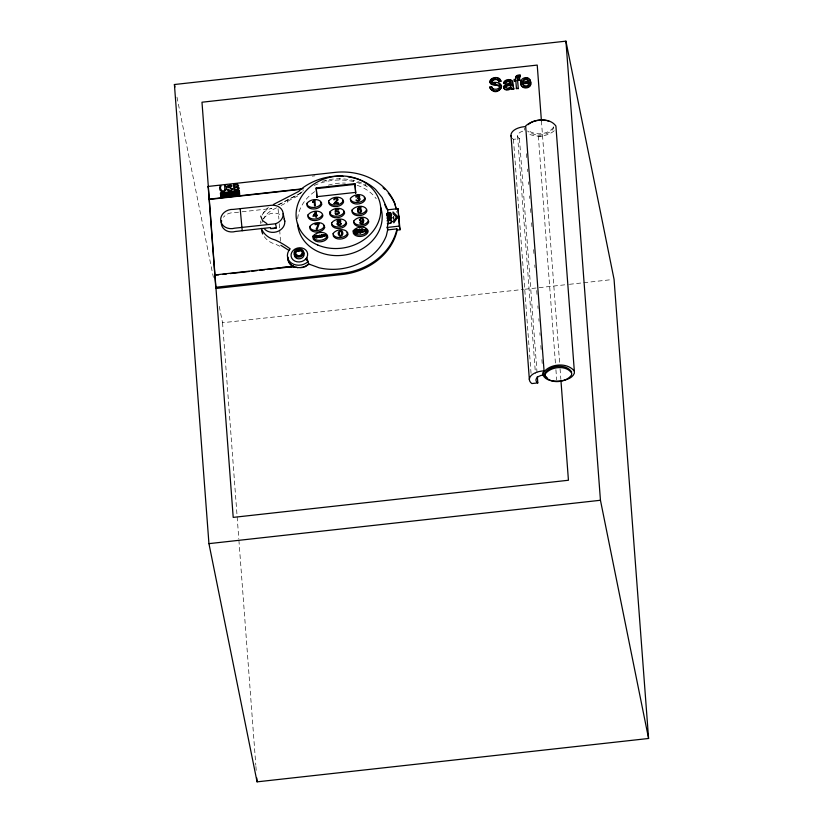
<?xml version="1.0" encoding="UTF-8"?>
<svg xmlns="http://www.w3.org/2000/svg" width="823" height="823" viewBox="0 0 823 823"><rect width="100%" height="100%" fill="white"/><g stroke="black" fill="none" stroke-linecap="round" stroke-linejoin="round"><path stroke-width="0.62" stroke-dasharray="4.12 3.09" d="M553.694 126.742L553.488 128.511C547.995 136.114 534.559 137.071 527.574 131.032M553.395 127.349C547.902 134.951 534.466 135.908 527.481 129.869M277.793 204.958L299.377 193.817L303.399 190.514M554.229 130.764C547.192 136.824 536.123 137.482 527.841 133.676M299.377 193.817L302.206 191.759M278.935 204.711L301.321 192.757M287.731 201.151L299.613 195.02L299.438 194.135M276.538 207.828L274.265 209.001A22.612 19.114 -11.4 0 0 263.535 218.579M281.075 205.483L287.896 201.964L287.494 199.948M393.456 217.704L393.569 216.902L393.795 218.013L393.137 218.095L393.548 217.581M393.106 217.961L393.394 216.922M322.349 181.348C336.514 176.76 352.254 178.478 365.679 184.702L365.916 185.895L367.994 187.346M314.252 185.422C330.568 178.149 349.775 178.118 365.916 185.895M512.204 138.151A14.557 7.736 -4.3 0 0 513.459 139.313L519.447 138.645A9.053 4.815 -4.3 0 1 524.693 130.713M537.944 136.597L542.563 136.093M284.419 179.229L286.949 178.941M312.277 176.143L314.818 175.855M238.567 212.18L234.041 212.673A11.337 9.578 -11.4 0 0 223.434 217.21M242.065 211.789L271.888 208.486A11.316 9.567 -11.4 0 0 262.516 214.34M394.196 217.118L393.229 217.221L393.517 220.976M219.237 306.341L222.549 322.729L523.521 289.387M524.796 289.254L568.158 284.449M569.434 284.305L611.51 279.645M396.696 211.336L396.943 212.54M353.283 180.144L353.52 181.348M339.724 178.581L339.961 179.784M325.918 180.114L326.165 181.317M176.966 97.124L213.383 277.361M541.421 120.868L559.691 363.828M560.062 368.766L560.844 379.177M538.345 136.021L555.535 364.599M555.916 369.702L556.687 379.917M526.422 153.726L526.71 157.563M527.574 169.075L527.769 171.637M528.541 181.862L528.726 184.424M529.601 195.936L529.786 198.487M530.557 208.723L530.845 212.56M531.617 222.786L531.905 226.623M533.633 249.647L533.921 253.484M534.785 264.985L534.981 267.547M536.709 290.57L536.997 294.408M537.861 305.909L538.057 308.471M538.828 318.707L539.024 321.258M539.888 332.77L540.073 335.331M540.845 345.557L541.133 349.394M541.904 359.62L542.192 363.457M519.447 138.645L537.038 372.675M517.564 135.733L535.444 373.601M513.459 139.313L531.061 373.344M393.353 216.593L393.497 218.568M278.081 208.703L278.894 219.031M279.213 223.722L279.583 228.722M279.676 229.977L280.53 241.242M222.549 322.729L238.804 538.859M238.896 540.145L255.819 765.225M255.922 766.501L256.21 770.338M524.611 128.038L524.642 130.096M263.473 219.041A11.316 9.567 -11.4 0 1 280.982 215.101M279.799 246.252A87.032 73.566 -11.4 0 0 275.993 244.4A22.612 19.114 -11.4 0 1 263.329 235.141M261.776 222.94A22.612 19.114 -11.4 0 1 262.609 220.482M260.356 223.496A22.612 19.114 -11.4 0 1 260.418 220.976M262.136 215.05A22.612 19.114 -11.4 0 1 268.401 207.489M297.648 218.681A42.59 36.006 -11.4 0 1 315.075 191.368M328.305 185.154A42.59 36.006 -11.4 0 1 345.393 183.128M357.203 185.329A42.59 36.006 -11.4 0 1 376.224 198.734"/><path stroke-width="1.23" d="M510.949 84.79C511.484 87.475 507.524 89.275 505.692 87.536L505.507 86.981A1.564 1.327 -11.4 0 1 505.991 85.89L510.898 84.224L510.425 87.577M520.856 83.751L521.432 80.777M337.749 223.712L338.171 224.71L339.436 224.885A1.255 1.06 -11.4 0 0 340.094 224.514A1.234 1.039 -11.4 0 0 340.403 223.897L340.362 223.434A1.255 1.06 -11.4 0 0 339.292 222.786L338.706 222.724A1.245 1.049 -11.4 0 0 338.058 223.105M399.073 220.533L398.661 215.986L398.569 218.002M517.533 78.566L517.79 77.393L520.033 76.93L520.105 75.078C517.924 74.615 514.756 75.932 515.702 78.638M288.101 257.239L287.957 259.029A12.108 10.236 -11.4 0 0 292.021 265.87L294.572 266.909A12.108 10.236 -11.4 0 1 287.896 258.71M347.954 176.76A53.279 45.028 -11.4 0 1 375.566 189.465L382.15 197.551L387.654 209.824L388.538 221.572L387.18 227.446L387.674 229.905L396.871 228.887L396.82 229.535A59.678 50.44 -11.4 0 1 342.419 273.236L215.749 287.268L208.168 186.44L334.838 172.408A59.678 50.44 -11.4 0 1 394.855 203.446L396.172 209.083L395.102 204.639A59.678 50.44 -11.4 0 0 388.271 193.138M396.871 228.887L397.056 230.738A59.678 50.44 -11.4 0 1 342.666 274.44L215.986 288.472L215.749 287.268M490.035 82.249L490.539 80.387L492.308 78.905M501.639 86.292C501.186 91.404 492.473 92.454 490.076 88.287M520.033 76.93L520.105 75.078M515.692 77.825L516.649 76.158L518.49 75.572M307.267 204.834L307.082 205.832C309.767 210.863 320.209 209.546 321.886 204.186L320.754 202.427M308.296 216.408L308.111 217.406C310.796 222.447 321.237 221.12 322.914 215.76L322.595 214.824M310.209 227.909L310.024 228.907C312.709 233.948 323.151 232.621 324.828 227.271M329.046 202.458L328.861 203.456C331.546 208.497 341.987 207.18 343.664 201.82L342.533 200.051M331.998 224.309L331.813 225.307C334.498 230.347 344.94 229.031 346.617 223.671L346.298 222.724M333.459 234.936L333.284 235.934C335.959 240.974 346.401 239.647 348.088 234.298L346.956 232.528M350.763 199.876L350.577 200.874C353.262 205.904 363.704 204.588 365.381 199.228L364.25 197.469M352.367 211.532L352.193 212.529C354.867 217.57 365.309 216.254 366.986 210.894L366.667 209.947M354.147 222.467L353.972 223.465C356.647 228.496 367.099 227.179 368.776 221.819L368.447 220.883M353.53 232.323L353.345 233.321C356.03 238.361 366.472 237.034 368.148 231.685L367.83 230.738M522.656 81.981C522.512 78.288 528.994 77.866 528.798 81.909L528.675 81.323L522.656 81.981L522.78 82.578C522.626 79.687 527.111 78.422 528.489 80.921M491.928 81.919L492.072 81.168C493.594 79.101 498.296 78.658 499.005 81.672L500.888 81.343C500.353 76.107 491.681 76.549 490.014 80.777C489.181 86.734 497.051 83.977 499.715 86.61L499.52 88.287M387.942 228.732L386.316 235.779A53.279 45.028 -11.4 0 1 319.067 267.784L308.615 263.946L306.794 257.599A8.353 7.057 -11.4 0 0 299.541 247.754A8.353 7.057 -11.4 0 0 291.743 258.134A8.353 7.057 -11.4 0 0 305.58 259.204L308.121 261.488L306.094 263.113A12.108 10.236 -11.4 0 1 291.465 263.093A12.108 10.236 -11.4 0 1 288.626 250.953L290.19 248.875L289.511 248.361A87.032 73.566 -11.4 0 0 275.088 239.925A22.612 19.114 -11.4 0 1 261.364 228.383M510.702 82.331L508.161 81.549L506.279 82.146L505.476 83.607L503.573 83.072C504.211 78.854 513.315 77.835 512.76 83.236M503.676 83.596L503.933 82.67M522.811 83.977C523.541 86.837 528.181 86.662 528.85 83.833L530.753 83.823C529.817 87.866 523.202 88.719 521.237 85.119M322.709 236.746C322.462 232.251 325.558 237.662 324.056 236.047L321.001 236.931L320.867 235.152L322.369 234.987L321.155 235.337L322.349 235.748L321.258 236.695L322.554 236.757M505.476 83.607L506.176 81.611L508.048 81.024L510.167 81.312L510.918 83.535L510.795 82.598M503.943 86.497C502.555 90.993 509.488 90.756 511.422 88.205L511.32 87.68C509.447 89.398 505.744 90.52 503.882 88.256M519.941 76.467L517.472 77.393L517.595 79.409L519.694 79.183L517.595 79.409M499.695 87.207C498.203 89.964 492.442 90.191 491.609 86.765L489.757 87.104L489.87 87.629L491.712 87.289L493.1 89.265M511.381 136.865A14.557 7.736 -4.3 0 1 525.691 126.588L544.054 370.844L543.026 372.912L543.077 375.278C546.122 381.152 554.064 381.388 559.877 380.998M543.046 373.21C548.931 363.529 567.5 361.873 574.341 371.183L574.372 373.241C572.242 378.498 565.946 380.031 560.905 380.936M330.733 212.622L329.889 214.597C332.564 219.638 343.006 218.321 344.693 212.962L343.561 211.192M305.58 259.204L306.794 257.599M527.944 85.983L528.85 83.833M525.64 125.97C533.253 118.893 549.28 116.887 555.906 126.001L574.341 371.183M504.355 81.93L505.003 81.323M528.078 124.674C532.851 120.333 539.888 119.592 546.04 120.456M218.712 274.861L214.824 274.964L293.338 266.271C298.214 268.854 304.654 267.701 308.615 263.946M303.769 266.919C305.93 267.537 307.473 263.792 309.932 264.43M498.296 89.213L499.026 88.791M273.359 204.526L298.872 191.358L300.806 189.362A53.279 45.028 -11.4 0 1 342.975 176.235M508.892 88.514L509.746 88.112M505.415 85.129L506.094 84.841M511.011 84.748L506.104 86.415A1.564 1.327 -11.4 0 0 505.62 87.505M510.816 83.01C508.213 83.905 502.483 84.1 503.769 88.308M505.898 80.829L507.019 80.459M507.698 84.43L509.602 83.967M275.561 223.763L234.792 228.177A11.337 9.578 -11.4 0 1 220.677 220.266A11.337 9.578 -11.4 0 1 233.382 209.392L271.24 205.297A11.316 9.567 -11.4 0 1 282.999 212.375A11.316 9.567 -11.4 0 1 275.561 223.763L276.394 227.889L273.514 228.537L270.582 228.537L270.397 227.601L235.46 231.469A11.337 9.578 -11.4 0 1 221.613 220.729M302.802 267.465L300.683 267.609M493.584 78.442L495.004 78.175M524.467 78.524L525.527 78.319M492.113 82.526L491.969 80.644C493.481 78.576 498.182 78.134 498.903 81.148L500.775 80.819M397.653 217.046L398.816 216.912L399.196 220.976M174.414 84.522L565.926 41.15L614.061 279.357L648.586 738.478L257.074 781.85L208.939 543.643L174.414 84.522L174.929 87.043M514.262 81.004L515.867 80.819L514.262 81.004L514.077 79.327L515.784 79.615L515.61 78.175M517.595 80.16L519.786 80.387L517.595 80.16L518.284 88.586L516.381 88.328L518.284 88.586M522.656 83.277L530.691 82.382L530.814 82.979L522.77 83.864L522.656 83.277L523.953 86.065M511.495 88.277L513.778 89.09L511.875 89.296L511.32 87.68M220.451 193.148L239.4 190.998L220.451 193.148L220.698 196.388L239.658 194.29L239.4 190.998M220.687 196.347L239.658 194.29M209.124 199.156L303.152 188.734M209.186 199.464L300.714 189.331M316.207 187.911L317.009 197.438L316.207 187.911L354.898 183.622L355.711 193.148L354.898 183.622M316.351 188.662L355.052 184.373M316.865 196.687L355.557 192.397M387.654 209.824L398.003 208.672L400.05 229.761L397.108 230.09M270.582 228.537L276.394 227.889M397.612 216.686L398.816 216.912M387.18 227.446L399.309 226.099L400.05 229.761M222.549 274.429L226.376 274.008M230.214 273.586L249.359 271.467M251.92 271.179L257.023 270.613M259.574 270.335L264.687 269.769M267.238 269.481L293.399 266.58M287.402 267.372L282.495 267.465M289.809 267.115L293.43 266.714M543.057 374.969A9.053 4.815 -4.3 0 0 537.81 382.911L531.833 383.569A14.557 7.736 -4.3 0 1 531.113 375.607A14.557 7.736 -4.3 0 1 544.054 370.844M208.939 543.643L600.451 500.271L648.586 738.478M508.326 80.232L510.589 80.253M526.267 86.621L524.457 86.364M503.573 83.072L505.373 83.082M495.621 83.555L492.586 82.979M547.017 120.724L548.982 121.248M497.956 78.308L500.003 79.43L500.888 81.343M498.975 83.997L501.516 85.87M266.95 223.65L262.578 220.605L260.737 216.099M280.869 245.305L288.811 250.326M511.361 80.489L512.554 81.806M545.526 376.286L547.1 377.767M492.01 82.002L492.483 82.454C510.816 80.88 495.899 100.128 489.757 87.104M323.696 225.502L324.509 226.325M326.741 235.296L327.873 237.065C326.196 242.415 315.754 243.742 313.069 238.701M513.675 88.565L512.811 84.779M513.778 89.09L512.647 82.701M490.117 82.537C491.979 86.446 498.954 82.722 499.859 87.156M529.806 79.81L530.629 81.498M384.65 204.474L386.645 208.939M571.635 371.996C566.43 363.447 550.484 365.134 545.011 372.84L544.991 375.031M520.908 84.213C521.443 89.316 529.837 89.059 530.866 84.409L530.753 83.823M511.762 88.771L511.875 89.296M498.903 81.148L499.005 81.672M491.609 86.765L491.712 87.289M398.425 216.027L398.538 216.727M398.579 216.943L398.682 217.57M399.083 220.42L398.949 220.996L398.723 219.906M297.545 267.609L295.848 267.208M283.184 213.62L284.779 221.5M293.338 266.271L293.502 267.084M242.24 230.718L240.162 208.641M208.168 186.44L208.404 187.644M521.031 84.8L520.743 82.063L521.875 79.42A4.609 3.899 -11.4 0 1 524.354 77.928L526.453 77.701A4.506 3.806 -11.4 0 1 529.035 78.597L530.177 79.985L530.814 82.979M398.527 216.583L398.579 217.097M565.926 41.15L600.451 500.271M541.421 120.868L537.224 65.079L201.985 102.217L233.207 517.389L568.436 480.251L560.926 380.298M519.601 78.72L519.786 80.387M515.774 80.356L516.474 88.791M537.326 376.512L537.81 382.911M511.011 135.497L529.384 379.753M398.003 208.672L399.309 226.099M256.786 778.013L257.074 781.85M303.348 252.085A4.948 4.177 -11.4 0 1 300.21 258.72A4.948 4.177 -11.4 0 1 294.439 254.091M383.076 187.706A59.678 50.44 -11.4 0 1 384.927 189.444M284.213 219.072A11.316 9.567 -11.4 0 1 278.513 231.098A11.316 9.567 -11.4 0 1 264.193 228.599M262.753 234.02A22.612 19.114 -11.4 0 1 261.57 230.45M380.607 207.17A42.59 36.006 -11.4 0 1 346.678 254.688A42.59 36.006 -11.4 0 1 297.556 223.414M337.914 223.805A1.255 1.06 -11.4 0 1 338.222 223.198M526.566 78.288A4.506 3.806 -11.4 0 1 528.376 78.72M360.361 229.926C359.065 232.59 358.478 227.611 360.361 229.926M334.025 203.641L338.346 203.404L338.294 202.746L335.095 203.096L337.924 200.03A1.975 1.667 -11.4 0 0 337.975 199.053L336.73 198.055L334.714 198.405A1.728 1.461 -11.4 0 0 334.025 199.166L333.881 199.886L334.766 199.392A1.132 0.957 -11.4 0 1 335.393 198.744C339.56 198.61 334.663 202.047 334.025 203.641M360.896 210.832L360.844 211.377A1.368 1.152 -11.4 0 1 360.423 211.995A1.101 0.936 -11.4 0 1 359.754 212.262C357.48 212.468 358.293 208.867 360.258 209.834A1.276 1.08 -11.4 0 1 360.762 210.328L360.896 210.832M358.118 209.279L358.108 210.019A1.862 1.574 -11.4 0 1 359.198 209.207C362.624 208.106 362.182 213.939 358.879 212.766A2.088 1.769 -11.4 0 1 357.82 212.046L357.583 208.404L360.165 207.149A1.667 1.409 -11.4 0 1 361.174 207.756C361.616 209.207 358.036 206.275 358.118 209.279M338.531 212.581L337.255 214.093A1.193 1.008 -11.4 0 1 336.103 213.62L335.074 213.332L335.537 214.186A1.913 1.615 -11.4 0 0 336.473 214.638L338.963 213.785A2.335 1.975 -11.4 0 0 339.374 212.787L338.366 211.007L336 211.326L336.237 209.793L338.85 209.505L338.798 208.857L335.547 209.217L335.136 212.139L337.862 211.573A1.296 1.09 -11.4 0 1 338.397 212.067L338.531 212.581M386.759 214.011L386.861 215.935L391.573 215.41L390.606 212.591A1.389 1.173 -11.4 0 0 389.598 212.632C389.042 213.99 387.16 212.046 386.759 214.011M360.289 219.864C360.618 223.321 364.99 219.021 361.513 218.661A1.183 0.998 -11.4 0 0 360.803 218.959L360.289 219.864M359.466 219.813L360.772 221.778L363.056 221.058A4.033 3.415 -11.4 0 1 362.892 222.282L362.562 222.827A1.234 1.049 -11.4 0 1 361.678 223.239L360.536 222.477L359.764 222.622L360.001 223.187A1.636 1.379 -11.4 0 0 360.999 223.794L362.377 223.65A2.016 1.708 -11.4 0 0 363.18 223.126L363.817 220.554L363.056 218.579A2.109 1.78 -11.4 0 0 361.379 218.105L359.466 219.813M391.82 217.591L391.491 218.877L390.349 219.474C392.53 217.828 389.464 214.906 389.166 219.134A1.08 0.916 -11.4 0 1 388.363 219.535A1.204 1.018 -11.4 0 1 387.684 219.443C386.018 217.231 388.816 215.564 387.664 218.753C389.104 219.504 390.215 213.63 391.82 217.591M235.501 193.559L234.514 194.094L234.452 193.251L235.501 193.559M235.79 193.528L234.257 194.413L234.082 191.965L235.388 191.985L235.79 193.528M317.411 236.242C317.246 238.073 320.096 235.82 318.326 237.25A1.276 1.08 -11.4 0 1 317.863 237.281C315.538 235.471 320.764 234.946 317.411 236.242M356.205 230.008L354.682 231.458L354.548 229.658L356.205 230.008M326.453 235.028C326.35 236.664 324.704 236.201 324.746 234.73L326.453 235.028M358.242 229.751C358.231 231.397 356.4 230.934 356.524 229.442L358.242 229.751M362.748 231.5C362.727 232.775 361.348 232.703 361.287 231.242L362.748 231.5M359.301 199.176L358.036 200.493A1.173 0.988 -11.4 0 1 356.904 200.02L355.978 200.04A1.944 1.646 -11.4 0 0 356.616 200.781C358.633 202.386 361.976 198.59 358.828 197.829L359.198 197.582A1.389 1.173 -11.4 0 0 359.641 196.604L359.548 196.244A1.667 1.409 -11.4 0 0 358.622 195.463L356.915 195.545A1.821 1.533 -11.4 0 0 355.958 196.399L355.762 197.036L356.575 197.067C358.108 194.321 359.692 197.674 357.377 198.374L358.674 198.333L359.301 199.176M341.226 223.568C341.216 227.302 334.21 224.741 338.058 222.477C335.064 221.397 339.313 218.29 340.599 220.513A1.667 1.409 -11.4 0 1 340.732 221.428L339.889 222.282L341.226 223.568M361.225 229.638L361.842 230.461L362.881 229.627L362.305 230.625A1.307 1.111 -11.4 0 1 361.781 230.677L360.937 229.74A1.296 1.101 -11.4 0 1 361.03 229.37L361.626 228.876A1.337 1.132 -11.4 0 1 362.141 228.804L362.82 229.257L361.225 229.638M392.118 221.562L390.832 223.27L387.448 223.681L387.407 223.156C392.869 224.792 392.293 218.229 387.252 221.058L387.211 220.533L391.069 220.245L392.118 221.562M235.337 192.5L234.432 192.963L234.38 192.222L235.337 192.5M316.361 228.681L316.33 229.422L317.153 229.329L319.242 223.558L315.003 224.021L315.055 224.679L318.254 224.329L316.361 228.681M238.156 188.302L237.497 189.311L234.853 189.702L234.699 187.665L237.333 187.469A1.07 0.905 -11.4 0 1 238.084 188.004L238.156 188.302M220.78 194.29C220.986 197.026 224.062 194.773 221.181 195.154C221.593 193.374 223.002 192.675 220.78 194.29M341.915 233.794C337.852 241.252 339.385 224.072 341.915 233.794M224.895 194.403L224.113 195.565L222.94 194.784A2.675 2.263 -11.4 0 1 222.92 193.919L224.072 193.066L224.895 194.403M228.959 193.261L227.95 193.817L227.889 192.942L228.959 193.261M237.672 185.741L237.024 186.626L234.648 186.965L234.514 185.165L236.973 184.98L237.672 185.741M238.577 185.545L237.693 186.914L238.989 187.726A2.058 1.739 -11.4 0 1 238.968 189.002L237.754 189.99L233.979 190.504L233.537 184.568L237.446 184.321L238.577 185.545M326.165 235.059L325.085 235.481L325.044 234.894L326.165 235.059M357.954 229.782L356.863 230.203L356.812 229.617L357.954 229.782M362.511 231.53L361.575 231.891L362.511 231.53M232.631 188.961C232.446 191.533 227.56 191.965 227.066 189.352L227.93 189.187C232.24 192.428 233.567 187.541 227.241 187.212A1.78 1.502 -11.4 0 1 227.385 185.957L230.862 184.98L232.096 185.916L231.345 186.554C225.152 184.465 229.751 187.819 232.631 188.961M223.198 193.961C223.743 197.787 225.615 191.769 223.198 193.961M224.895 189.496C223.774 193.477 218.733 189.146 220.986 185.957L220.06 186.06C217.365 194.444 229.442 192.901 225.543 185.453L224.617 185.556L224.895 189.496M545.114 374.126L544.908 375.895C550.124 384.444 566.059 382.757 571.532 375.051L571.738 373.282C566.522 364.733 550.577 366.42 545.114 374.126M360.649 230.029L360.207 230.769A1.06 0.895 -11.4 0 1 359.702 230.934L358.674 230.368A1.451 1.224 -11.4 0 1 358.674 229.73L359.846 229.072L360.649 230.029M387.335 213.929L387.376 215.338L388.806 215.184L388.538 213.651L387.335 213.929M230.275 192.644L230.018 193.868L230.728 193.786L230.275 192.644M355.917 230.039L354.898 230.481L354.847 229.843L355.917 230.039M339.94 221.14L338.51 222.107L337.862 221.006A1.06 0.895 -11.4 0 1 338.809 220.369L339.94 221.14M229.236 193.364L227.776 195.133L227.59 192.685L228.845 192.613L229.236 193.364M389.32 213.599L389.361 215.122L390.976 214.947L390.586 213.198L389.32 213.599M302.895 252.754L300.951 255.644A4.002 3.374 -11.4 0 1 298.019 256.128L295.673 254.77A3.673 3.097 -11.4 0 1 295.303 252.363L299.068 249.246L301.784 250.531L302.895 252.754M342.718 233.969L341.957 235.697L340.341 236.17A1.739 1.471 -11.4 0 1 339.271 235.738C335.259 231.52 343.582 227.714 342.718 233.969M306.969 203.343L306.784 204.341C309.469 209.371 319.91 208.054 321.587 202.695C318.882 197.757 309.952 199.166 306.969 203.343M307.987 214.916L307.812 215.914C310.487 220.955 320.939 219.628 322.616 214.268C319.91 209.33 310.981 210.739 307.987 214.916M309.911 226.418L309.726 227.415C312.411 232.456 322.853 231.129 324.529 225.78C321.824 220.831 312.894 222.241 309.911 226.418M312.946 236.211L312.771 237.209C315.446 242.25 325.898 240.923 327.575 235.573C324.869 230.625 315.939 232.035 312.946 236.211M328.737 200.966L328.562 201.964C331.237 207.005 341.679 205.688 343.366 200.328C340.66 195.39 331.731 196.8 328.737 200.966M329.766 212.108L329.581 213.106C332.266 218.146 342.707 216.83 344.384 211.47C341.679 206.532 332.749 207.941 329.766 212.108M331.7 222.817L331.515 223.815C334.189 228.856 344.642 227.539 346.318 222.179C343.613 217.241 334.683 218.651 331.7 222.817M333.161 233.444L332.986 234.442C335.661 239.483 346.102 238.156 347.779 232.806C345.084 227.858 336.144 229.267 333.161 233.444M350.454 198.384L350.279 199.382C352.954 204.413 363.406 203.096 365.083 197.736C362.377 192.798 353.448 194.207 350.454 198.384M352.069 210.04L351.884 211.038C354.569 216.079 365.011 214.762 366.688 209.402C363.982 204.464 355.052 205.873 352.069 210.04M353.849 220.976L353.674 221.973C356.349 227.004 366.791 225.687 368.478 220.327C365.772 215.389 356.832 216.799 353.849 220.976M353.232 230.831L353.046 231.829C355.731 236.87 366.173 235.543 367.85 230.193C365.145 225.245 356.215 226.654 353.232 230.831M226.397 194.537L225.142 192.952L225.327 195.401L225.44 193.292L226.202 195.308L226.911 193.158C227.436 199.012 227.241 189.156 226.397 194.537M323.532 235.049L323.254 235.944L323.964 235.872L323.532 235.049M229.967 194.146L229.494 194.938L230.409 192.366L231.448 194.722L229.967 194.146M314.407 200.215L312.617 201.82L312.668 202.489L314.211 201.481L314.54 205.843L315.343 205.75L314.921 200.164L314.407 200.215M315.518 212.787L313.656 215.523L315.703 215.297L315.518 212.787M315.579 211.676L312.915 216.243L315.754 215.924L315.857 217.262L316.66 217.169L316.557 215.832L317.39 215.112L316.505 215.214L316.238 211.604L315.579 211.676M397.324 217.848L393.795 222.817L393.651 220.852L396.449 217.025L393.127 213.908L392.983 211.953L397.18 216.007L397.324 217.848M296.537 251.406L296.085 252.033A3.086 2.603 -11.4 0 0 295.982 254.091L297.669 255.511A3.354 2.839 -11.4 0 0 300.148 255.449L301.527 254.564A3.148 2.654 -11.4 0 0 302.082 251.859L299.593 250.254L299.233 251.375L298.564 251.447L298.482 250.377L296.537 251.406M314.798 235.501L313.326 236.808L315.003 238.217L313.666 237.003L314.798 235.501M316.721 235.285L315.281 237.055L316.927 238.001L315.59 236.787L316.721 235.285M365.103 230.79L363.622 232.096L364.754 230.605L363.427 229.38L365.103 230.79M367.017 230.574L365.546 231.88L366.677 230.389L365.34 229.175L367.017 230.574M232.991 192.088L231.335 192.273L232.045 192.479L232.209 194.639L232.323 192.448L232.991 192.088M233.598 192.016L233.506 194.495L233.598 192.016M236.304 191.718L236.211 194.197L237.518 194.053L236.468 193.878L236.304 191.718M239.184 191.399L237.672 191.564L237.857 194.012L239.421 193.837L238.114 193.693L238.042 192.86L239.205 192.736L238.022 192.572L237.97 191.821L239.184 191.399M319.499 235.306L319.365 237.117L320.661 236.973L319.622 236.87L319.499 235.306M355.917 231.839L354.62 231.983L354.734 233.506L356.071 233.362L354.96 233.3L355.896 232.498L354.878 232.137L355.917 231.839M356.524 231.777L356.4 233.321L356.534 232.096C358.489 235.563 357.367 229.401 357.552 232.868L356.524 231.777M359.373 231.458L357.954 231.613L358.663 233.074L359.373 231.458M360.916 231.284L359.62 231.428L359.733 232.95L361.071 232.806L359.96 232.744L360.896 231.942L359.877 231.582L360.916 231.284M398.774 216.562L398.661 215.986L398.774 216.572M296.733 256.827A4.948 4.177 -11.4 0 0 303.821 252.394A4.948 4.177 -11.4 0 0 296.187 249.595A4.948 4.177 -11.4 0 0 296.733 256.827M317.791 245.028A42.59 36.006 -11.4 0 0 380.782 209.351A42.59 36.006 -11.4 0 0 316.721 182.377A42.59 36.006 -11.4 0 0 317.791 245.028"/></g></svg>
